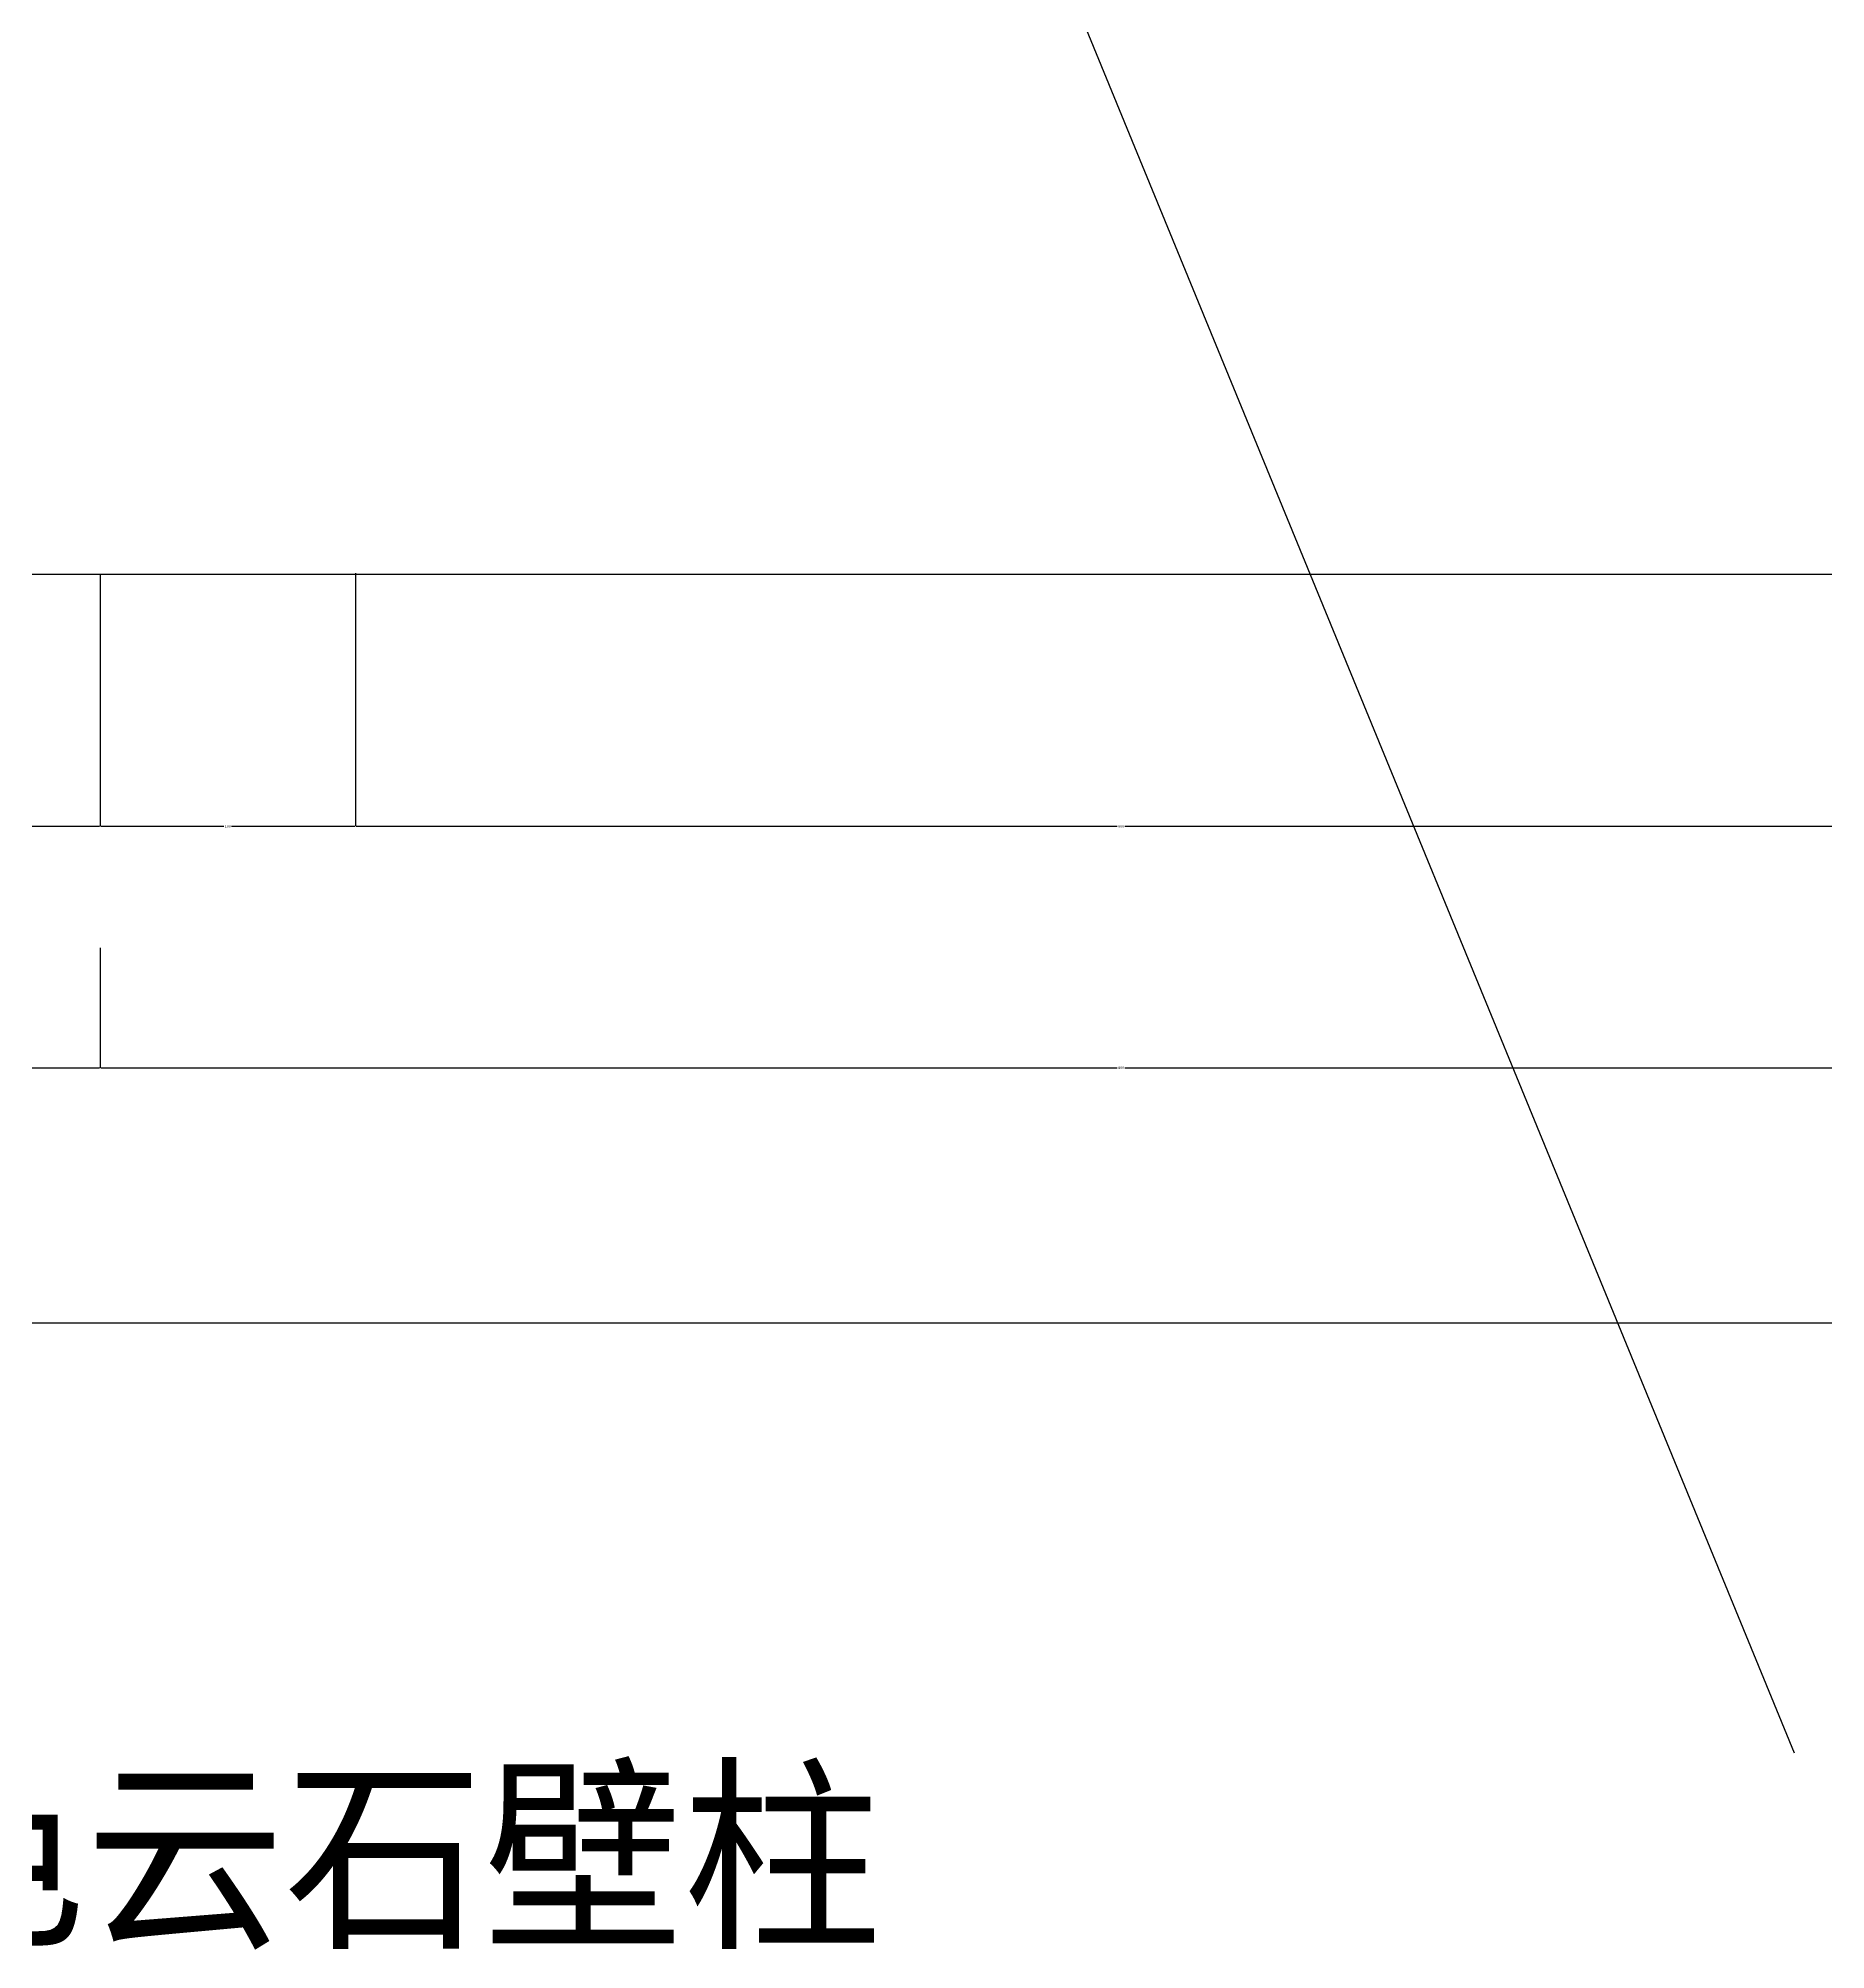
# Model space of a CAD drawing. Header units: metres. Extents: x 0 to 5410, y 0 to 6910.
# Drawn here: x 1211 to 1912, y 2480 to 3229 of the extents above; entities that cross this region are included whole.
import ezdxf

# ---------------------------------------------------------------- set-up
doc = ezdxf.new("R2010")
doc.units = ezdxf.units.M
for name, color, linetype in [('2', 2, 'Continuous'), ('DIM', 3, 'Continuous'), ('TEXT', 3, 'Continuous')]:
    doc.layers.add(name, color=color, linetype=linetype)
doc.dimstyles.get("Standard").update_dxf_attribs({"dimtxt": 2.5, "dimasz": 2.5, "dimexe": 1.25, "dimexo": 0.625, "dimtad": 1, "dimcen": 2.5, "dimazin": 3, "dimtfac": 1, "dimtmove": 0, "dimatfit": 3})

# ---------------------------------------------------------------- blocks, each defined once
blk = doc.blocks.new('*D2')
for p, q in [((1335.52, 3019.63), (1335.52, 2920.46)), ((1935.52, 3019.63), (1935.52, 2920.46)), ((1335.77, 2920.46), (1634.02, 2920.46)), ((1637.02, 2920.46), (1935.27, 2920.46))]:
    blk.add_line(p, q)
at = {"layer": 'Defpoints'}
for p in [(1335.52, 3019.63), (1935.52, 3019.63), (1335.52, 2920.46)]:
    blk.add_point(p, dxfattribs=at)
at = {"layer": 'DIM', "insert": (1635.52, 2920.46), "char_height": 1, "attachment_point": 5}
blk.add_mtext('600', dxfattribs=at)
blk = doc.blocks.new('*D3')
for p, q in [((1235.52, 2872.83), (1235.52, 2825.87)), ((2035.52, 2872.83), (2035.52, 2825.87)), ((1235.77, 2825.87), (1634.02, 2825.87)), ((1637.02, 2825.87), (2035.27, 2825.87))]:
    blk.add_line(p, q)
at = {"layer": 'Defpoints'}
for p in [(1235.52, 2872.83), (2035.52, 2872.83), (1235.52, 2825.87)]:
    blk.add_point(p, dxfattribs=at)
at = {"layer": 'DIM', "insert": (1635.52, 2825.87), "char_height": 1, "attachment_point": 5}
blk.add_mtext('800', dxfattribs=at)
blk = doc.blocks.new('*D5')
for p, q in [((645.52, 2778.25), (645.52, 2725.87)), ((4065.52, 2778.25), (4065.52, 2725.87)), ((645.77, 2725.87), (2353.52, 2725.87)), ((2357.52, 2725.87), (4065.27, 2725.87))]:
    blk.add_line(p, q)
at = {"layer": 'Defpoints'}
for p in [(645.52, 2778.25), (4065.52, 2778.25), (645.52, 2725.87)]:
    blk.add_point(p, dxfattribs=at)
at = {"layer": 'DIM', "insert": (2355.52, 2725.87), "char_height": 1, "attachment_point": 5}
blk.add_mtext('3420', dxfattribs=at)
blk = doc.blocks.new('*D11')
for p, q in [((645.52, 2872.83), (645.52, 2825.87)), ((1235.52, 2872.83), (1235.52, 2825.87)), ((645.77, 2825.87), (939.02, 2825.87)), ((942.02, 2825.87), (1235.27, 2825.87))]:
    blk.add_line(p, q)
at = {"layer": 'Defpoints'}
for p in [(645.52, 2872.83), (1235.52, 2872.83), (645.52, 2825.87)]:
    blk.add_point(p, dxfattribs=at)
at = {"layer": 'DIM', "insert": (940.52, 2825.87), "char_height": 1, "attachment_point": 5}
blk.add_mtext('590', dxfattribs=at)
blk = doc.blocks.new('*D35')
for p, q in [((1085.52, 3019.21), (1085.52, 2920.46)), ((1235.52, 3019.21), (1235.52, 2920.46)), ((1085.77, 2920.46), (1159.02, 2920.46)), ((1162.02, 2920.46), (1235.27, 2920.46))]:
    blk.add_line(p, q)
at = {"layer": 'Defpoints'}
for p in [(1085.52, 3019.21), (1235.52, 3019.21), (1085.52, 2920.46)]:
    blk.add_point(p, dxfattribs=at)
at = {"layer": 'DIM', "insert": (1160.52, 2920.46), "char_height": 1, "attachment_point": 5}
blk.add_mtext('150', dxfattribs=at)
blk = doc.blocks.new('*D37')
for p, q in [((1235.52, 3019.21), (1235.52, 2920.46)), ((1335.52, 3019.63), (1335.52, 2920.46)), ((1235.77, 2920.46), (1284.02, 2920.46)), ((1287.02, 2920.46), (1335.27, 2920.46))]:
    blk.add_line(p, q)
at = {"layer": 'Defpoints'}
for p in [(1235.52, 3019.21), (1335.52, 3019.63), (1235.52, 2920.46)]:
    blk.add_point(p, dxfattribs=at)
at = {"layer": 'DIM', "insert": (1285.52, 2920.46), "char_height": 1, "attachment_point": 5}
blk.add_mtext('100', dxfattribs=at)

msp = doc.modelspace()

# ---------------------------------------------------------------- linework, layer by layer
at = {"layer": '2'}
msp.add_line((402.86, 3019.21), (4205.46, 3019.21), dxfattribs=at)

# ---------------------------------------------------------------- texts
at = {"layer": 'TEXT'}
msp.add_text('白色云石壁柱', height=60, dxfattribs=at).set_placement((1073.74, 2487.09))

# ---------------------------------------------------------------- dimensions: what is measured, and where the dimension line sits
at = {"layer": 'DIM'}
for base, p1, p2, picture, middle in [((1085.52, 2920.46), (1085.52, 3019.21), (1235.52, 3019.21), '*D35', (1160.52, 2920.46)), ((1235.52, 2920.46), (1235.52, 3019.21), (1335.52, 3019.63), '*D37', (1285.52, 2920.46)), ((1335.52, 2920.46), (1335.52, 3019.63), (1935.52, 3019.63), '*D2', (1635.52, 2920.46)), ((645.52, 2825.87), (645.52, 2872.83), (1235.52, 2872.83), '*D11', (940.52, 2825.87)), ((1235.52, 2825.87), (1235.52, 2872.83), (2035.52, 2872.83), '*D3', (1635.52, 2825.87)), ((645.52, 2725.87), (645.52, 2778.25), (4065.52, 2778.25), '*D5', (2355.52, 2725.87))]:
    dim = msp.add_linear_dim(base=base, p1=p1, p2=p2, dimstyle='Standard', dxfattribs=at)
    dim.commit()
    dim.dimension.update_dxf_attribs({"geometry": picture, "text_midpoint": middle})

# ---------------------------------------------------------------- leaders
msp.add_leader([(1519.93, 3481.02), (1899.23, 2557.42)], dimstyle='Standard', dxfattribs=at)

doc.saveas('drawing.dxf')
